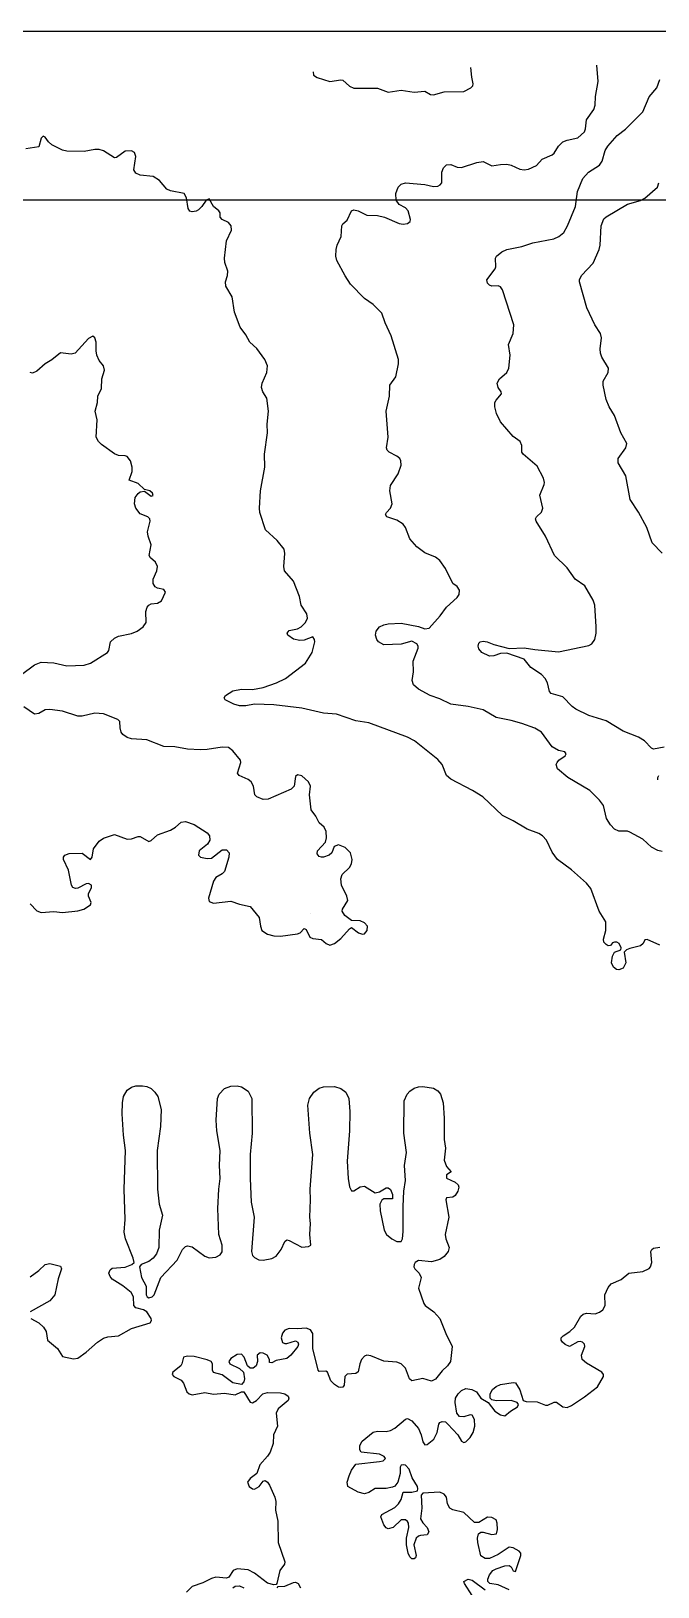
# Model space of a CAD drawing. Header units: feet. Extents: x 3308442 to 3309229, y 1376409 to 1377193.
# Drawn here: x 3308904.4 to 3309015.1, y 1376917.9 to 1377192.8 of the extents above; entities that cross this region are included whole.
import ezdxf

# ---------------------------------------------------------------- set-up
doc = ezdxf.new("R2010")
doc.units = ezdxf.units.FT
doc.header["$MEASUREMENT"] = 0
picture_1 = doc.add_image_def('image1.tif', size_in_pixel=(23683, 23593))

msp = doc.modelspace()

# ---------------------------------------------------------------- linework, layer by layer
at = {"color": 6}
for points, elevation in [([(3308954.2, 1377185.62), (3308954.25, 1377185.05), (3308954.88, 1377184.62), (3308957.16, 1377183.93), (3308959.07, 1377184.2), (3308959.45, 1377184.12), (3308960.59, 1377183.07), (3308961.35, 1377182.75), (3308965.54, 1377182.74), (3308967.44, 1377182.03), (3308969.73, 1377182.39), (3308972.01, 1377181.99), (3308973.92, 1377182.17), (3308974.89, 1377181.62), (3308975.44, 1377181.53), (3308977.34, 1377182.09), (3308980.77, 1377182.12), (3308982.03, 1377182.76), (3308982.36, 1377183.14), (3308982.46, 1377183.52), (3308982.19, 1377184.67), (3308982.05, 1377186.38)], 4480), ([(3309015.8, 1377047.85), (3309015.04, 1377048.04), (3309013.9, 1377048.64), (3309012.37, 1377050.05), (3309010.09, 1377051.28), (3309009.71, 1377051.42), (3309008.19, 1377051.46), (3309007.42, 1377051.79), (3309006.68, 1377052.54), (3309005.96, 1377053.68), (3309005.47, 1377055.97), (3309004.76, 1377056.94), (3309003.02, 1377058.63), (3308999.16, 1377060.92), (3308997.36, 1377062.44), (3308997.12, 1377063.2), (3308997.27, 1377063.58), (3308997.59, 1377063.97), (3308998.67, 1377064.73), (3308998.89, 1377065.11), (3308998.62, 1377065.49), (3308997.52, 1377065.69), (3308996.38, 1377066.36), (3308994.48, 1377068.93), (3308993.34, 1377069.63), (3308991.04, 1377070.44), (3308989.15, 1377071), (3308986.48, 1377071.53), (3308984.2, 1377072.87), (3308981.53, 1377073.45), (3308978.49, 1377073.9), (3308976.58, 1377074.81), (3308974.86, 1377075.39), (3308972.78, 1377076.51), (3308971.89, 1377077.29), (3308971.66, 1377078.05), (3308971.9, 1377079.58), (3308971.86, 1377081.48), (3308972.73, 1377083.76), (3308972.73, 1377084.15), (3308972.52, 1377084.53), (3308971.63, 1377085.01), (3308969.73, 1377084.46), (3308966.68, 1377084.38), (3308965.72, 1377084.91), (3308965.44, 1377085.29), (3308965.2, 1377086.05), (3308965.34, 1377086.81), (3308965.92, 1377087.52), (3308966.68, 1377087.92), (3308967.44, 1377088.08), (3308969.73, 1377088.19), (3308972.78, 1377087.59), (3308973.92, 1377087.17), (3308974.68, 1377087.34), (3308976.61, 1377089.48), (3308977.73, 1377091.04), (3308979.63, 1377092.73), (3308979.95, 1377093.28), (3308980.04, 1377094.04), (3308979.63, 1377094.68), (3308978.83, 1377095.19), (3308977.55, 1377097.85), (3308976.58, 1377099.25), (3308975.82, 1377099.84), (3308973.92, 1377100.62), (3308972.47, 1377101.66), (3308971.25, 1377103.09), (3308970.51, 1377105.09), (3308970.11, 1377105.66), (3308968.97, 1377106.37), (3308967.18, 1377106.99), (3308966.96, 1377107.37), (3308967.12, 1377107.75), (3308967.85, 1377108.51), (3308968.15, 1377109.28), (3308967.75, 1377111.56), (3308967.83, 1377112.55), (3308969.2, 1377114.61), (3308969.71, 1377116.13), (3308969.67, 1377116.89), (3308969.48, 1377117.27), (3308968.97, 1377117.72), (3308967.63, 1377118.41), (3308967.26, 1377118.79), (3308967.16, 1377119.18), (3308967.43, 1377121.08), (3308967.06, 1377125.65), (3308967.66, 1377128.31), (3308967.75, 1377130.22), (3308968.78, 1377131.74), (3308969.27, 1377134.02), (3308969.23, 1377134.79), (3308967.99, 1377138.97), (3308966.92, 1377141.26), (3308966.3, 1377142.97), (3308964.78, 1377144.48), (3308963.26, 1377145.59), (3308960.78, 1377148.11), (3308959.83, 1377149.55), (3308958.36, 1377152.3), (3308958.21, 1377153.06), (3308958.26, 1377154.2), (3308958.41, 1377154.97), (3308959.12, 1377156.49), (3308959.25, 1377158.39), (3308959.45, 1377158.75), (3308960.21, 1377159.43), (3308960.97, 1377161.06), (3308961.35, 1377161.22), (3308962.11, 1377161.03), (3308963.64, 1377160.3), (3308965.54, 1377160.2), (3308966.76, 1377159.92), (3308969.35, 1377158.79), (3308970.11, 1377158.69), (3308970.87, 1377158.84), (3308971.33, 1377159.15), (3308971.39, 1377159.54), (3308970.95, 1377161.06), (3308970.49, 1377161.58), (3308969.35, 1377162.18), (3308968.86, 1377162.96), (3308968.81, 1377164.1), (3308969.22, 1377165.25), (3308969.73, 1377165.76), (3308970.49, 1377166.01), (3308973.92, 1377165.68), (3308975.44, 1377165.34), (3308976.2, 1377165.42), (3308976.6, 1377165.63), (3308976.9, 1377166.01), (3308976.9, 1377167.91), (3308977.2, 1377168.67), (3308977.73, 1377169.19), (3308978.49, 1377169.24), (3308979.63, 1377168.74), (3308980.39, 1377168.71), (3308983.06, 1377169.61), (3308984.2, 1377169.78), (3308985.72, 1377168.99), (3308987.24, 1377169.26), (3308988.39, 1377169.28), (3308989.15, 1377169.1), (3308990.67, 1377168.43), (3308991.43, 1377168.3), (3308992.19, 1377168.43), (3308993.64, 1377169.05), (3308994.62, 1377170.2), (3308996.38, 1377170.95), (3308996.76, 1377171.26), (3308997.52, 1377172.5), (3308998.29, 1377173.23), (3308999.05, 1377173.55), (3309000.95, 1377173.97), (3309002.09, 1377175.03), (3309002.29, 1377175.53), (3309002.47, 1377177.13), (3309003.77, 1377178.95), (3309003.99, 1377179.72), (3309004.07, 1377181.24), (3309004.52, 1377183.9), (3309004.25, 1377186.76)], 4481), ([(3309016.18, 1377066.3), (3309014.28, 1377065.91), (3309013.9, 1377066.12), (3309012.69, 1377067.39), (3309011.61, 1377068.08), (3309008.95, 1377069.11), (3309005.9, 1377070.94), (3309002.86, 1377071.88), (3309000.57, 1377073.02), (3308999.94, 1377073.48), (3308998.29, 1377075.21), (3308996.21, 1377075.77), (3308995.91, 1377076.15), (3308995.57, 1377077.67), (3308995.16, 1377078.43), (3308994.48, 1377079.12), (3308992.65, 1377080.34), (3308991.43, 1377081.82), (3308988.39, 1377082.9), (3308987.24, 1377082.86), (3308986.1, 1377082.45), (3308985.34, 1377082.35), (3308983.96, 1377083), (3308983.44, 1377083.67), (3308983.3, 1377084.15), (3308983.44, 1377084.66), (3308983.69, 1377084.91), (3308984.2, 1377085.04), (3308984.93, 1377084.91), (3308986.1, 1377084.4), (3308988.77, 1377083.75), (3308991.43, 1377083.85), (3308993.34, 1377083.53), (3308997.52, 1377083.15), (3309002.86, 1377084.24), (3309003.39, 1377084.53), (3309003.9, 1377085.29), (3309004.13, 1377086.43), (3309004.17, 1377087.57), (3309003.91, 1377091.38), (3309003.62, 1377092.28), (3309002.18, 1377094.81), (3309000.46, 1377095.95), (3308999.05, 1377097.98), (3308996.83, 1377100.14), (3308995.21, 1377103.56), (3308993.54, 1377106.23), (3308993.44, 1377106.61), (3308993.6, 1377106.99), (3308994.48, 1377107.8), (3308994.77, 1377108.51), (3308994.23, 1377110.8), (3308994.96, 1377112.7), (3308995.03, 1377113.08), (3308994.87, 1377113.84), (3308993.72, 1377115.91), (3308991.28, 1377118.03), (3308991.05, 1377118.41), (3308991.01, 1377119.56), (3308990.72, 1377120.32), (3308989.53, 1377121.19), (3308987.24, 1377123.77), (3308986.54, 1377125.27), (3308986.25, 1377126.41), (3308986.28, 1377127.17), (3308986.48, 1377127.62), (3308987.47, 1377128.69), (3308987.41, 1377129.07), (3308986.84, 1377129.84), (3308986.68, 1377130.6), (3308987.07, 1377131.36), (3308988.36, 1377132.5), (3308988.74, 1377133.26), (3308988.99, 1377135.55), (3308988.66, 1377137.45), (3308989.5, 1377139.36), (3308989.61, 1377140.88), (3308987.63, 1377147.07), (3308987.24, 1377147.63), (3308986.86, 1377147.8), (3308985.72, 1377147.77), (3308985.34, 1377147.93), (3308984.96, 1377148.25), (3308984.83, 1377148.87), (3308986.31, 1377150.78), (3308986.44, 1377151.16), (3308986.39, 1377152.68), (3308986.57, 1377153.06), (3308987.5, 1377153.82), (3308988.39, 1377154.2), (3308991.05, 1377154.76), (3308992.96, 1377155.37), (3308996.67, 1377156.11), (3308997.55, 1377156.49), (3308998.45, 1377157.25), (3308999.11, 1377158.39), (3309000.53, 1377161.82), (3309000.87, 1377164.49), (3309001.82, 1377166.77), (3309002.82, 1377167.91), (3309004.76, 1377169.14), (3309005.21, 1377169.82), (3309005.75, 1377171.72), (3309006.22, 1377172.48), (3309007.88, 1377174.39), (3309009.33, 1377175.48), (3309012.37, 1377178.54), (3309013.52, 1377181.18), (3309014.86, 1377182.76), (3309015.4, 1377184.28)], 4482), ([(3309015.42, 1377031.32), (3309013.14, 1377032.32), (3309012.76, 1377032.22), (3309012.44, 1377031.6), (3309011.99, 1377031.18), (3309010.09, 1377030.71), (3309009.49, 1377030.46), (3309009.1, 1377030.08), (3309009.4, 1377028.17), (3309008.95, 1377027.26), (3309008.19, 1377026.96), (3309007.76, 1377027.03), (3309007.2, 1377027.41), (3309006.88, 1377028.17), (3309007.04, 1377029.37), (3309007.42, 1377030.04), (3309008.53, 1377030.46), (3309008.55, 1377030.84), (3309008.2, 1377031.6), (3309007.81, 1377031.84), (3309007.42, 1377031.86), (3309007.04, 1377031.69), (3309006.66, 1377031.25), (3309006.28, 1377031.2), (3309005.9, 1377031.4), (3309005.52, 1377031.86), (3309005.48, 1377032.36), (3309005.85, 1377033.89), (3309005.84, 1377035.41), (3309004.7, 1377037.31), (3309003.24, 1377041.31), (3309002.47, 1377042.25), (3308999.81, 1377044.59), (3308997.32, 1377046.45), (3308996.38, 1377047.74), (3308995.36, 1377049.88), (3308994.69, 1377050.64), (3308994.06, 1377051.02), (3308991.99, 1377051.78), (3308989.53, 1377053.28), (3308987.63, 1377054.21), (3308984.13, 1377057.49), (3308982.35, 1377058.63), (3308978.49, 1377060.62), (3308977.76, 1377061.3), (3308976.98, 1377063.2), (3308976.2, 1377064.13), (3308972.08, 1377067.39), (3308970.87, 1377068.03), (3308964.02, 1377070.58), (3308961.73, 1377070.93), (3308958.31, 1377072.11), (3308956.02, 1377072.32), (3308952.21, 1377073.18), (3308947.26, 1377073.74), (3308943.84, 1377073.91), (3308942.31, 1377073.6), (3308941.17, 1377073.61), (3308940.2, 1377073.86), (3308938.68, 1377074.63), (3308938.48, 1377075.01), (3308938.69, 1377075.39), (3308940.03, 1377076.23), (3308941.55, 1377076.52), (3308943.46, 1377076.48), (3308945.36, 1377076.84), (3308947.72, 1377077.67), (3308949.29, 1377078.43), (3308952.82, 1377081.1), (3308953.99, 1377083), (3308954.47, 1377084.91), (3308954.45, 1377085.29), (3308954.12, 1377085.8), (3308952.6, 1377085.17), (3308951.83, 1377085.11), (3308950.69, 1377085.38), (3308949.7, 1377086.05), (3308949.61, 1377086.43), (3308949.93, 1377086.89), (3308951.45, 1377087.21), (3308952.05, 1377087.57), (3308952.84, 1377088.33), (3308953.17, 1377089.1), (3308953.09, 1377089.86), (3308952.1, 1377091.38), (3308951.75, 1377092.9), (3308950.69, 1377095.61), (3308949.14, 1377097.47), (3308949, 1377098.23), (3308949.16, 1377100.52), (3308949.06, 1377101.28), (3308947.86, 1377102.8), (3308945.79, 1377104.71), (3308944.77, 1377107.75), (3308944.69, 1377108.51), (3308944.88, 1377111.56), (3308945.64, 1377115.75), (3308945.59, 1377118.03), (3308946.14, 1377121.84), (3308946.05, 1377123.36), (3308946.28, 1377125.65), (3308946.01, 1377127.93), (3308945.31, 1377129.07), (3308945.04, 1377129.84), (3308945.18, 1377130.6), (3308946.01, 1377132.5), (3308946.15, 1377133.64), (3308945.65, 1377134.79), (3308944.22, 1377136.73), (3308942.99, 1377137.83), (3308942.31, 1377139.12), (3308941.29, 1377140.5), (3308940.31, 1377143.16), (3308939.91, 1377145.83), (3308938.8, 1377147.73), (3308938.72, 1377148.49), (3308939.08, 1377149.64), (3308939.15, 1377150.4), (3308938.58, 1377151.92), (3308938.53, 1377152.68), (3308938.89, 1377155.73), (3308939.79, 1377157.63), (3308939.72, 1377158.39), (3308939.27, 1377158.99), (3308938.13, 1377159.54), (3308937.75, 1377159.92), (3308937.75, 1377160.68), (3308937.54, 1377161.06), (3308936.62, 1377161.82), (3308935.84, 1377163.15), (3308935.3, 1377162.96), (3308934.56, 1377161.82), (3308933.94, 1377161.22), (3308933.56, 1377160.98), (3308932.8, 1377160.86), (3308932.42, 1377161), (3308932.1, 1377161.44), (3308931.82, 1377163.34), (3308931.39, 1377164.1), (3308928.99, 1377164.6), (3308928.35, 1377164.87), (3308927.07, 1377166.39), (3308925.94, 1377167.13), (3308923.66, 1377167.37), (3308922.9, 1377167.68), (3308922.54, 1377168.29), (3308922.9, 1377170.66), (3308922.62, 1377171.34), (3308922.13, 1377171.63), (3308920.99, 1377171.58), (3308919.47, 1377170.49), (3308919.09, 1377170.43), (3308917.18, 1377171.65), (3308916.42, 1377171.89), (3308915.66, 1377171.89), (3308913.76, 1377171.53), (3308910.71, 1377171.57), (3308909.95, 1377171.78), (3308908.05, 1377172.7), (3308907.46, 1377173.24), (3308906.9, 1377174.06), (3308906.52, 1377174.23), (3308906.14, 1377173.9), (3308905.76, 1377172.35), (3308903.48, 1377172.02)], 4480), ([(3309015.8, 1377100.57), (3309014.06, 1377102.42), (3309013.08, 1377105.09), (3309011.61, 1377107.78), (3309010.16, 1377110.04), (3309009.41, 1377114.23), (3309008.07, 1377116.51), (3309008.06, 1377117.27), (3309009.41, 1377119.18), (3309009.57, 1377119.94), (3309008.51, 1377121.84), (3309007.42, 1377124.87), (3309006.47, 1377126.41), (3309005.9, 1377127.71), (3309005.42, 1377130.22), (3309005.4, 1377130.98), (3309006.27, 1377132.5), (3309006.34, 1377133.26), (3309005.15, 1377135.17), (3309004.91, 1377135.93), (3309004.84, 1377136.69), (3309005.08, 1377138.59), (3309004.92, 1377139.36), (3309003.94, 1377140.88), (3309002.53, 1377143.92), (3309001.23, 1377148.49), (3309001.24, 1377148.87), (3309001.57, 1377149.64), (3309003.62, 1377151.79), (3309004.69, 1377154.2), (3309004.85, 1377154.97), (3309005.03, 1377158.39), (3309005.52, 1377159.64), (3309005.9, 1377160), (3309009.71, 1377162.2), (3309011.99, 1377162.9), (3309012.76, 1377163.3), (3309014.96, 1377165.25), (3309015.24, 1377166.01)], 4483), ([(3308902.72, 1377079.11), (3308905, 1377080.81), (3308906.14, 1377081.32), (3308908.43, 1377081.19), (3308910.71, 1377080.67), (3308913.76, 1377080.77), (3308914.89, 1377081.1), (3308917.9, 1377083), (3308918.14, 1377083.38), (3308918.41, 1377084.91), (3308919.09, 1377085.56), (3308919.85, 1377085.88), (3308922.13, 1377086.36), (3308923.11, 1377086.81), (3308924.2, 1377087.57), (3308924.73, 1377088.33), (3308924.67, 1377090.24), (3308924.9, 1377091), (3308925.18, 1377091.4), (3308925.56, 1377091.63), (3308926.7, 1377091.76), (3308927.42, 1377092.14), (3308928.12, 1377093.66), (3308927.85, 1377094.15), (3308926.7, 1377094.37), (3308926.32, 1377094.6), (3308925.97, 1377095.19), (3308925.94, 1377095.95), (3308926.6, 1377097.47), (3308926.7, 1377098.23), (3308926.37, 1377098.99), (3308925.47, 1377099.76), (3308925.25, 1377100.14), (3308925.6, 1377102.04), (3308925.06, 1377103.56), (3308924.97, 1377104.33), (3308925.41, 1377106.23), (3308925.36, 1377106.61), (3308924.99, 1377106.99), (3308923.66, 1377107.53), (3308922.9, 1377108.51), (3308922.66, 1377109.28), (3308922.77, 1377110.42), (3308923.28, 1377111.13), (3308923.66, 1377111.39), (3308924.42, 1377111.51), (3308925.56, 1377110.65), (3308925.94, 1377110.75), (3308925.85, 1377111.18), (3308925.37, 1377111.56), (3308924.42, 1377111.81), (3308923.28, 1377112.9), (3308921.69, 1377113.46), (3308922.24, 1377114.99), (3308922.26, 1377115.75), (3308921.92, 1377116.89), (3308921.37, 1377117.63), (3308920.99, 1377117.79), (3308919.85, 1377117.85), (3308919.09, 1377118.13), (3308916.8, 1377119.78), (3308916.3, 1377120.32), (3308915.89, 1377121.08), (3308916.04, 1377124.12), (3308915.68, 1377125.65), (3308916.1, 1377127.17), (3308916.17, 1377128.31), (3308916.8, 1377129.67), (3308916.87, 1377131.36), (3308917.37, 1377132.88), (3308917.18, 1377133.64), (3308916.42, 1377134.63), (3308915.99, 1377135.55), (3308915.85, 1377136.31), (3308915.87, 1377137.83), (3308915.66, 1377138.64), (3308915.28, 1377138.91), (3308914.52, 1377138.49), (3308912.17, 1377135.93), (3308911.47, 1377135.71), (3308909.57, 1377135.96), (3308908.05, 1377134.71), (3308906.9, 1377134.01), (3308905.38, 1377132.71), (3308904.62, 1377132.38), (3308904.24, 1377132.47)], 4479), ([(3308904.24, 1377038.62), (3308905.38, 1377037.39), (3308906.14, 1377037.07), (3308908.43, 1377037.23), (3308909.95, 1377037.07), (3308912.62, 1377037.36), (3308913.71, 1377037.69), (3308914.9, 1377038.45), (3308914.98, 1377038.83), (3308914.52, 1377039.98), (3308914.52, 1377040.36), (3308915.05, 1377041.5), (3308915.04, 1377041.88), (3308914.52, 1377042.19), (3308914.14, 1377042.15), (3308912.62, 1377041.36), (3308912.23, 1377041.29), (3308911.76, 1377041.5), (3308911.51, 1377041.88), (3308910.98, 1377044.55), (3308910.13, 1377046.45), (3308910.12, 1377046.83), (3308910.36, 1377047.21), (3308911.09, 1377047.5), (3308913.38, 1377047.56), (3308914.9, 1377046.42), (3308915.2, 1377046.83), (3308915.38, 1377048.35), (3308916.42, 1377049.69), (3308917.18, 1377050.22), (3308919.09, 1377050.83), (3308921.37, 1377050.03), (3308922.13, 1377050.08), (3308923.28, 1377050.53), (3308923.66, 1377050.52), (3308925.18, 1377049.63), (3308925.56, 1377049.79), (3308926.7, 1377050.78), (3308928.99, 1377051.62), (3308929.9, 1377052.16), (3308930.89, 1377053.02), (3308931.65, 1377053.17), (3308933.18, 1377052.61), (3308935.46, 1377051.14), (3308935.89, 1377050.64), (3308935.94, 1377049.88), (3308935.54, 1377049.12), (3308934.08, 1377047.97), (3308933.96, 1377047.21), (3308934.32, 1377046.85), (3308935.46, 1377046.6), (3308936.22, 1377046.7), (3308938.13, 1377048.16), (3308938.89, 1377048.12), (3308939.36, 1377047.59), (3308939.31, 1377046.83), (3308938.51, 1377044.31), (3308938.13, 1377043.92), (3308936.98, 1377043.25), (3308936.57, 1377042.64), (3308935.69, 1377039.6), (3308935.84, 1377038.99), (3308936.6, 1377038.75), (3308939.65, 1377039.1), (3308941.17, 1377038.55), (3308943.08, 1377038.11), (3308944.67, 1377036.17), (3308944.88, 1377034.65), (3308945.14, 1377033.89), (3308946.12, 1377033.22), (3308947.26, 1377032.93), (3308948.41, 1377032.92), (3308951.45, 1377033.31), (3308951.91, 1377033.5), (3308952.6, 1377034.27), (3308952.98, 1377034.08), (3308953.63, 1377032.74), (3308954.12, 1377032.48), (3308955.64, 1377032.29), (3308956.46, 1377031.6), (3308957.16, 1377031.32), (3308957.93, 1377031.6), (3308959.07, 1377032.49), (3308960.59, 1377034.2), (3308960.97, 1377034.41), (3308962.18, 1377033.5), (3308962.88, 1377033.22), (3308963.26, 1377033.29), (3308963.74, 1377033.89), (3308963.78, 1377034.65), (3308963.26, 1377035.26), (3308962.5, 1377035.6), (3308960.97, 1377035.69), (3308959.76, 1377036.55), (3308959.32, 1377037.31), (3308959.39, 1377037.69), (3308960.34, 1377039.22), (3308960.15, 1377039.98), (3308959.22, 1377041.88), (3308959.08, 1377043.02), (3308959.33, 1377043.78), (3308960.59, 1377045.04), (3308960.96, 1377045.69), (3308961.08, 1377046.45), (3308960.78, 1377047.59), (3308959.83, 1377048.54), (3308958.69, 1377049.04), (3308957.88, 1377048.73), (3308957.49, 1377047.59), (3308957.01, 1377047.21), (3308956.02, 1377046.86), (3308955.64, 1377046.87), (3308955.26, 1377046.98), (3308954.88, 1377047.44), (3308954.95, 1377047.97), (3308956.36, 1377049.5), (3308956.56, 1377050.26), (3308956.5, 1377051.4), (3308956.14, 1377052.16), (3308955.24, 1377052.92), (3308954.69, 1377054.07), (3308953.83, 1377055.21), (3308953.52, 1377057.87), (3308953.7, 1377059.4), (3308953.36, 1377060.16), (3308952.21, 1377061.2), (3308951.45, 1377061.39), (3308951.07, 1377061.11), (3308950.86, 1377059.4), (3308950.31, 1377058.89), (3308946.22, 1377057.11), (3308945.36, 1377057.04), (3308944.26, 1377057.49), (3308943.92, 1377057.87), (3308943.68, 1377059.4), (3308943.25, 1377060.16), (3308942.7, 1377060.6), (3308941.13, 1377061.3), (3308940.82, 1377061.68), (3308941.42, 1377063.58), (3308941.39, 1377063.97), (3308940.03, 1377065.63), (3308939.27, 1377066.22), (3308938.13, 1377066.28), (3308935.46, 1377065.85), (3308934.32, 1377065.81), (3308932.03, 1377065.93), (3308929.75, 1377066.34), (3308927.85, 1377066.43), (3308924.8, 1377067.61), (3308922.13, 1377067.74), (3308921.37, 1377067.99), (3308920.61, 1377068.53), (3308920.31, 1377068.91), (3308920.09, 1377069.68), (3308920.05, 1377070.82), (3308919.72, 1377071.2), (3308917.18, 1377072.2), (3308915.66, 1377072.31), (3308913.38, 1377071.79), (3308912.62, 1377071.78), (3308909.95, 1377072.62), (3308907.67, 1377072.96), (3308906.9, 1377072.89), (3308905.76, 1377072.25), (3308905, 1377072.14), (3308903.1, 1377073.44)], 4479), ([(3309015.06, 1377060.54), (3309015.03, 1377060.92), (3309015.24, 1377061.3)], 4482), ([(3308953.74, 1377036.93), (3308953.74, 1377036.93), (3308953.74, 1377036.93), (3308953.74, 1377036.93)], 4479), ([(3308904.34, 1376965.35), (3308905.76, 1376964.55), (3308906.55, 1376963.83), (3308907.05, 1376963.06), (3308907.29, 1376961.54), (3308909.05, 1376960.02), (3308909.95, 1376958.6), (3308911.85, 1376958.22), (3308912.62, 1376958.33), (3308914.14, 1376959.38), (3308916.14, 1376961.16), (3308917.18, 1376961.84), (3308917.95, 1376962.08), (3308919.85, 1376962.3), (3308922.13, 1376963.59), (3308925.41, 1376964.59), (3308925.67, 1376964.97), (3308925.56, 1376965.35), (3308924.8, 1376966.49), (3308924.23, 1376966.87), (3308922.9, 1376967.2), (3308922.52, 1376967.63), (3308922.44, 1376969.16), (3308922.07, 1376969.92), (3308920.61, 1376971.14), (3308918.71, 1376972.31), (3308918.33, 1376972.79), (3308918.14, 1376973.34), (3308918.33, 1376973.94), (3308918.71, 1376974.23), (3308920.99, 1376974.43), (3308922.19, 1376974.87), (3308922.61, 1376975.25), (3308922.43, 1376976.01), (3308921.08, 1376979.44), (3308920.82, 1376980.58), (3308920.97, 1376982.86), (3308920.8, 1376988.19), (3308921.04, 1376995.05), (3308920.7, 1376997.71), (3308920.48, 1377001.52), (3308920.52, 1377003.42), (3308920.71, 1377004.57), (3308921.37, 1377005.66), (3308922.13, 1377006.23), (3308922.9, 1377006.44), (3308924.04, 1377006.46), (3308924.8, 1377006.35), (3308925.56, 1377005.98), (3308926.26, 1377005.33), (3308926.76, 1377004.57), (3308927.36, 1377002.28), (3308927.21, 1376999.24), (3308926.65, 1376995.05), (3308926.72, 1376988.19), (3308926.99, 1376985.53), (3308927.6, 1376983.62), (3308927.03, 1376980.96), (3308926.96, 1376977.91), (3308926.51, 1376976.77), (3308925.94, 1376976), (3308925.18, 1376975.43), (3308923.85, 1376974.87), (3308923.52, 1376974.49), (3308923.87, 1376972.58), (3308924.73, 1376971.06), (3308924.7, 1376969.54), (3308924.9, 1376969.16), (3308925.18, 1376968.99), (3308925.77, 1376969.16), (3308926.14, 1376969.54), (3308927.3, 1376972.58), (3308930.16, 1376975.63), (3308931.12, 1376977.53), (3308931.65, 1376978.08), (3308932.03, 1376978.18), (3308932.8, 1376978), (3308935.08, 1376976.36), (3308935.84, 1376976.05), (3308936.98, 1376976.15), (3308937.75, 1376976.61), (3308938.13, 1376977.14), (3308938.1, 1376978.29), (3308937.51, 1376980.2), (3308937.37, 1376984.77), (3308937.52, 1376988.19), (3308937.78, 1376990.1), (3308937.66, 1376992.38), (3308937.8, 1376995.05), (3308937.16, 1376998.47), (3308937.04, 1377000.38), (3308937.3, 1377004.19), (3308937.59, 1377004.95), (3308938.51, 1377005.97), (3308939.65, 1377006.41), (3308940.79, 1377006.44), (3308941.55, 1377006.3), (3308942.7, 1377005.5), (3308943.38, 1377004.19), (3308943.45, 1376998.09), (3308943.08, 1376994.29), (3308943.07, 1376990.1), (3308943.23, 1376985.91), (3308943.8, 1376983.24), (3308943.29, 1376977.15), (3308943.46, 1376976.47), (3308943.84, 1376976.1), (3308944.6, 1376975.7), (3308945.36, 1376975.63), (3308946.88, 1376975.96), (3308947.65, 1376976.37), (3308948.57, 1376977.53), (3308949.17, 1376978.94), (3308949.55, 1376979.21), (3308949.93, 1376979.15), (3308952.21, 1376977.96), (3308953.36, 1376978.04), (3308953.77, 1376978.29), (3308953.63, 1376980.2), (3308953.74, 1376982.1), (3308953.58, 1376983.24), (3308953.75, 1376986.29), (3308953.65, 1376988.19), (3308954.14, 1376994.29), (3308953.6, 1376998.09), (3308953.27, 1377003.04), (3308953.56, 1377004.19), (3308954.32, 1377005.33), (3308955.26, 1377006.03), (3308956.02, 1377006.29), (3308957.93, 1377006.33), (3308959.07, 1377006), (3308959.93, 1377005.33), (3308960.49, 1377004.19), (3308960.66, 1377001.9), (3308960.63, 1376998.47), (3308960.17, 1376993.14), (3308960.35, 1376990.1), (3308960.59, 1376988.62), (3308960.97, 1376987.9), (3308961.35, 1376987.9), (3308962.5, 1376988.59), (3308963.26, 1376988.71), (3308965.16, 1376987.57), (3308965.92, 1376987.73), (3308967.06, 1376988.45), (3308967.44, 1376988.43), (3308967.83, 1376988.15), (3308968.21, 1376987.27), (3308968.21, 1376986.48), (3308966.68, 1376986.47), (3308966.3, 1376986.24), (3308965.99, 1376985.53), (3308966.03, 1376984.39), (3308966.73, 1376980.96), (3308967.12, 1376980.2), (3308968.07, 1376979.44), (3308968.97, 1376978.94), (3308969.73, 1376978.94), (3308969.97, 1376979.44), (3308970.11, 1376980.72), (3308970.06, 1376985.15), (3308970.22, 1376987.81), (3308970.51, 1376989.72), (3308970.33, 1376992.38), (3308970.65, 1376994.67), (3308970.22, 1376998.09), (3308970.23, 1377003.81), (3308970.78, 1377004.95), (3308971.25, 1377005.49), (3308972.01, 1377006.03), (3308972.78, 1377006.27), (3308973.54, 1377006.32), (3308975.44, 1377006.02), (3308976.2, 1377005.56), (3308976.7, 1377004.95), (3308977.16, 1377003.42), (3308977.33, 1377000.76), (3308977.33, 1376996.95), (3308977.57, 1376995.43), (3308977.34, 1376993.31), (3308977.73, 1376992.2), (3308978.53, 1376991.24), (3308977.73, 1376990.72), (3308977.73, 1376990.15), (3308979.25, 1376989.43), (3308979.77, 1376988.96), (3308979.93, 1376988.57), (3308979.73, 1376987.81), (3308979.25, 1376987.08), (3308978.87, 1376986.8), (3308977.73, 1376986.67), (3308977.63, 1376986.29), (3308978.14, 1376983.24), (3308977.49, 1376980.2), (3308977.6, 1376979.44), (3308978.18, 1376977.91), (3308978.04, 1376977.15), (3308977.34, 1376976.31), (3308976.58, 1376975.76), (3308975.06, 1376975.36), (3308972.78, 1376975.56), (3308972.21, 1376975.25), (3308972, 1376974.87), (3308971.97, 1376974.49), (3308972.14, 1376974.11), (3308972.88, 1376973.34), (3308973.25, 1376972.58), (3308972.76, 1376970.68), (3308973.74, 1376968.01), (3308973.95, 1376967.63), (3308975.51, 1376966.49), (3308976.56, 1376965.35), (3308977.6, 1376962.68), (3308978.76, 1376960.4), (3308978.41, 1376957.73), (3308977.9, 1376956.97), (3308976.96, 1376956.11), (3308975.82, 1376954.63), (3308975.06, 1376954.26), (3308973.54, 1376954.74), (3308971.63, 1376954.31), (3308971.2, 1376954.69), (3308970.47, 1376956.59), (3308969.73, 1376957.32), (3308968.97, 1376957.61), (3308966.68, 1376957.8), (3308964.4, 1376958.74), (3308963.64, 1376958.84), (3308963.26, 1376958.67), (3308962.74, 1376958.11), (3308962.42, 1376957.35), (3308962.11, 1376955.91), (3308961.73, 1376955.62), (3308960.21, 1376955.53), (3308959.81, 1376955.07), (3308959.66, 1376953.55), (3308959.45, 1376953.22), (3308959.07, 1376953.12), (3308958.69, 1376953.22), (3308957.93, 1376953.67), (3308957.34, 1376954.31), (3308956.75, 1376955.83), (3308956.4, 1376956.02), (3308955.26, 1376955.99), (3308955.06, 1376956.21), (3308954.12, 1376960.02), (3308954.12, 1376962.68), (3308953.74, 1376963.33), (3308952.98, 1376963.65), (3308951.45, 1376963.49), (3308949.93, 1376963.57), (3308949.17, 1376963.25), (3308948.79, 1376962.77), (3308948.56, 1376961.92), (3308948.79, 1376961.1), (3308949.17, 1376960.93), (3308949.55, 1376960.95), (3308951.07, 1376961.39), (3308951.51, 1376961.16), (3308951.62, 1376960.78), (3308951.47, 1376960.4), (3308950.26, 1376958.88), (3308949.55, 1376958.28), (3308947.65, 1376957.89), (3308946.88, 1376957.5), (3308946.5, 1376957.54), (3308946.47, 1376958.11), (3308946.06, 1376958.88), (3308945.36, 1376959.2), (3308944.85, 1376959.26), (3308944.31, 1376958.88), (3308944.35, 1376957.73), (3308944.1, 1376956.97), (3308943.58, 1376956.59), (3308943.08, 1376956.54), (3308942.58, 1376956.97), (3308942, 1376958.49), (3308941.55, 1376959.02), (3308940.79, 1376958.99), (3308939.65, 1376958.25), (3308939.33, 1376957.73), (3308939.49, 1376957.35), (3308941.17, 1376956.5), (3308941.92, 1376955.83), (3308942.08, 1376954.69), (3308941.93, 1376954.15), (3308941.55, 1376953.66), (3308940.03, 1376953.98), (3308938.13, 1376955.4), (3308936.6, 1376955.8), (3308936.41, 1376956.21), (3308936.39, 1376957.35), (3308936.19, 1376957.73), (3308935.46, 1376958.05), (3308933.18, 1376958.64), (3308932.03, 1376958.71), (3308931.27, 1376958.49), (3308931.03, 1376957.35), (3308930.8, 1376956.97), (3308929.41, 1376955.83), (3308929.32, 1376955.45), (3308929.61, 1376955.07), (3308930.89, 1376954.45), (3308931.3, 1376953.93), (3308931.89, 1376952.4), (3308932.31, 1376952.02), (3308932.8, 1376951.86), (3308935.08, 1376952.29), (3308936.6, 1376951.95), (3308938.51, 1376952.13), (3308940.41, 1376951.86), (3308941.55, 1376952.38), (3308941.93, 1376952.37), (3308943.08, 1376950.55), (3308943.46, 1376950.45), (3308944.21, 1376950.88), (3308945.3, 1376952.02), (3308946.12, 1376952.28), (3308948.41, 1376952.19), (3308949.17, 1376952.01), (3308949.75, 1376951.64), (3308949.88, 1376951.26), (3308949.78, 1376950.88), (3308948.04, 1376949.36), (3308947.66, 1376948.6), (3308947.87, 1376946.31), (3308947.18, 1376944.79), (3308947.13, 1376943.26), (3308946.57, 1376941.74), (3308946.12, 1376941), (3308944.79, 1376939.46), (3308944.23, 1376937.93), (3308943.08, 1376937.08), (3308942.62, 1376936.41), (3308942.9, 1376935.65), (3308943.46, 1376935.24), (3308943.84, 1376935.18), (3308944.66, 1376935.65), (3308945.36, 1376936.61), (3308945.74, 1376936.7), (3308946.12, 1376936.45), (3308946.5, 1376935.89), (3308947.45, 1376933.75), (3308947.6, 1376932.98), (3308947.56, 1376931.46), (3308947.98, 1376929.56), (3308948.03, 1376925.75), (3308949.16, 1376922.32), (3308949.14, 1376921.94), (3308948.33, 1376920.8), (3308947.8, 1376918.52), (3308947.65, 1376918.32), (3308947.26, 1376918.31), (3308946.12, 1376918.59), (3308943.84, 1376920.35), (3308942.7, 1376920.96), (3308940.79, 1376921.12), (3308940.09, 1376920.8), (3308939.29, 1376919.66), (3308938.89, 1376919.47), (3308936.98, 1376919.65), (3308936.22, 1376919.41), (3308934.7, 1376918.62), (3308932.8, 1376917.96), (3308931.85, 1376916.99)], 4480), ([(3308988.77, 1376917.42), (3308986.86, 1376918.29), (3308985.4, 1376918.52), (3308985.05, 1376918.9), (3308985.01, 1376919.28), (3308985.34, 1376920.06), (3308985.92, 1376920.8), (3308986.48, 1376921.11), (3308988.01, 1376921.66), (3308988.77, 1376921.7), (3308989.15, 1376921.47), (3308989.53, 1376920.73), (3308989.91, 1376920.66), (3308990.87, 1376923.47), (3308990.83, 1376923.85), (3308990.58, 1376924.23), (3308989.53, 1376924.8), (3308988.77, 1376924.92), (3308986.86, 1376923.63), (3308985.34, 1376922.96), (3308984.58, 1376922.93), (3308983.82, 1376923.38), (3308983.24, 1376925.75), (3308983.2, 1376926.51), (3308983.4, 1376927.27), (3308983.82, 1376927.58), (3308984.2, 1376927.6), (3308985.72, 1376927.18), (3308986.55, 1376927.27), (3308986.75, 1376928.03), (3308986.68, 1376929.18), (3308986.48, 1376929.77), (3308985.72, 1376930.17), (3308984.96, 1376930.22), (3308983.44, 1376929.31), (3308982.68, 1376929.32), (3308980.77, 1376931.05), (3308978.87, 1376931.51), (3308978.3, 1376931.84), (3308977.92, 1376932.6), (3308977.73, 1376933.78), (3308977.34, 1376934.32), (3308976.58, 1376934.63), (3308973.54, 1376934.49), (3308973.28, 1376934.13), (3308973.37, 1376931.84), (3308973.12, 1376929.94), (3308973.54, 1376929.22), (3308974.34, 1376928.41), (3308974.62, 1376927.65), (3308974.3, 1376927.1), (3308973.16, 1376927.02), (3308972.78, 1376926.89), (3308972.36, 1376926.51), (3308971.96, 1376925.37), (3308972.38, 1376923.47), (3308972.26, 1376923.08), (3308972.01, 1376922.89), (3308971.63, 1376922.9), (3308971.25, 1376923.22), (3308970.96, 1376923.85), (3308970.65, 1376925.37), (3308970.66, 1376926.51), (3308971.11, 1376928.41), (3308971.04, 1376929.18), (3308970.87, 1376929.5), (3308970.49, 1376929.76), (3308969.73, 1376929.75), (3308968.3, 1376928.41), (3308967.44, 1376928.19), (3308967.06, 1376928.38), (3308966.68, 1376928.86), (3308966.13, 1376930.32), (3308966.3, 1376930.7), (3308968.59, 1376931.96), (3308969.27, 1376932.6), (3308969.7, 1376933.36), (3308970.11, 1376934.65), (3308971.63, 1376934.67), (3308972.6, 1376934.89), (3308972.7, 1376935.27), (3308972.6, 1376935.65), (3308971.67, 1376937.17), (3308971.14, 1376938.7), (3308970.49, 1376939.42), (3308970.11, 1376939.51), (3308969.73, 1376939.41), (3308969.57, 1376939.08), (3308969.54, 1376937.93), (3308969.12, 1376936.41), (3308968.59, 1376935.7), (3308968.21, 1376935.52), (3308967.06, 1376935.31), (3308965.16, 1376935.32), (3308964.02, 1376934.57), (3308963.26, 1376934.37), (3308962.11, 1376934.68), (3308960.34, 1376935.65), (3308960.18, 1376936.41), (3308960.52, 1376937.55), (3308960.97, 1376938.54), (3308961.73, 1376939.62), (3308965.92, 1376940.08), (3308966.56, 1376940.22), (3308966.99, 1376940.6), (3308966.74, 1376940.98), (3308965.92, 1376941.34), (3308962.65, 1376941.74), (3308962.46, 1376942.12), (3308962.46, 1376942.88), (3308962.84, 1376943.65), (3308964.78, 1376945.24), (3308965.54, 1376945.41), (3308967.06, 1376945.36), (3308967.83, 1376945.54), (3308968.59, 1376945.97), (3308970.49, 1376947.56), (3308970.87, 1376947.68), (3308971.63, 1376947.28), (3308972.81, 1376945.93), (3308973.28, 1376944.79), (3308973.54, 1376943.55), (3308973.92, 1376943.02), (3308974.3, 1376943.07), (3308975.51, 1376944.03), (3308976.07, 1376945.17), (3308976.39, 1376946.69), (3308976.58, 1376946.97), (3308976.96, 1376947.16), (3308977.53, 1376947.07), (3308977.99, 1376946.69), (3308979.72, 1376944.79), (3308980.39, 1376943.67), (3308980.77, 1376943.44), (3308981.15, 1376943.53), (3308981.91, 1376944.3), (3308982.42, 1376945.17), (3308982.72, 1376946.31), (3308982.68, 1376947.52), (3308982.29, 1376948.25), (3308981.91, 1376948.32), (3308980.77, 1376947.95), (3308980.01, 1376948.02), (3308979.55, 1376948.6), (3308979.24, 1376950.5), (3308979.34, 1376951.26), (3308979.77, 1376952.02), (3308980.39, 1376952.64), (3308981.15, 1376952.95), (3308982.23, 1376952.78), (3308983.02, 1376952.4), (3308983.82, 1376951.24), (3308985.11, 1376950.5), (3308986.24, 1376948.98), (3308987.24, 1376948.32), (3308988.01, 1376948.12), (3308989.02, 1376948.98), (3308990.29, 1376949.72), (3308990.47, 1376950.12), (3308990.22, 1376950.5), (3308989.15, 1376950.88), (3308986.48, 1376950.8), (3308985.72, 1376950.98), (3308985.46, 1376951.26), (3308985.44, 1376952.02), (3308985.88, 1376952.78), (3308986.48, 1376953.34), (3308987.24, 1376953.67), (3308989.53, 1376954.03), (3308989.91, 1376953.95), (3308990.67, 1376952.76), (3308991.25, 1376950.88), (3308991.81, 1376950.67), (3308993.72, 1376950.59), (3308995.24, 1376950.02), (3308995.62, 1376950.02), (3308996.76, 1376950.55), (3308997.14, 1376950.57), (3308998.29, 1376949.76), (3308999.05, 1376949.63), (3308999.81, 1376949.97), (3309002.09, 1376951.49), (3309004.38, 1376953.28), (3309005.48, 1376955.07), (3309005.46, 1376955.45), (3309005.17, 1376955.83), (3309002.47, 1376957.44), (3309001.71, 1376958.11), (3309001.58, 1376958.88), (3309002.15, 1376960.4), (3309002.09, 1376960.78), (3309001.75, 1376961.16), (3309001.33, 1376961.29), (3309000.95, 1376961.21), (3308999.43, 1376960.42), (3308998.67, 1376960.73), (3308998.23, 1376961.16), (3308998, 1376961.54), (3308998, 1376961.92), (3308998.31, 1376962.3), (3308999.53, 1376963.06), (3309000.35, 1376963.83), (3309001.45, 1376965.73), (3309001.87, 1376966.11), (3309002.47, 1376966.27), (3309004, 1376966.18), (3309004.76, 1376966.43), (3309005.34, 1376966.87), (3309005.75, 1376967.63), (3309005.66, 1376969.54), (3309006.28, 1376970.79), (3309006.8, 1376971.44), (3309008.57, 1376972.24), (3309009.91, 1376973.34), (3309012.37, 1376973.63), (3309013.52, 1376974.19), (3309013.76, 1376974.49), (3309013.99, 1376975.25), (3309013.84, 1376977.15), (3309013.97, 1376977.53), (3309014.28, 1376977.76), (3309015.42, 1376977.96)], 4480), ([(3308904.24, 1376972.72), (3308905.76, 1376973.84), (3308906.9, 1376974.91), (3308907.67, 1376975.07), (3308909.57, 1376974.6), (3308909.76, 1376974.11), (3308909.19, 1376972.37), (3308908.59, 1376969.54), (3308907.67, 1376968.48), (3308904.24, 1376966.49)], 4480), ([(3308940.03, 1376917.75), (3308940.41, 1376918.03), (3308941.17, 1376918.11), (3308941.93, 1376917.76)], 4480), ([(3308947.85, 1376917.75), (3308948.03, 1376918.01), (3308949.17, 1376918.07), (3308950.69, 1376918.71), (3308951.07, 1376918.74), (3308951.55, 1376918.52), (3308951.95, 1376917.75)], 4480), ([(3308982.29, 1376916.41), (3308980.91, 1376918.52), (3308980.82, 1376918.9), (3308981.53, 1376919.27), (3308982.29, 1376919.09), (3308984.58, 1376917.42)], 4480)]:
    msp.add_lwpolyline(points, dxfattribs=dict(at, elevation=elevation))
msp.add_lwpolyline([(3308458.31, 1377163.01), (3309206.27, 1377163.01), (3309206.27, 1376437.64), (3308479.78, 1376432.27)], close=True)

# ---------------------------------------------------------------- pictures from other files: only their frames are drawn
image = msp.add_image(picture_1, insert=(3308441.61, 1376408.84), size_in_units=(786.96, 783.97))
image.dxf.flags = 7

doc.saveas('drawing.dxf')
